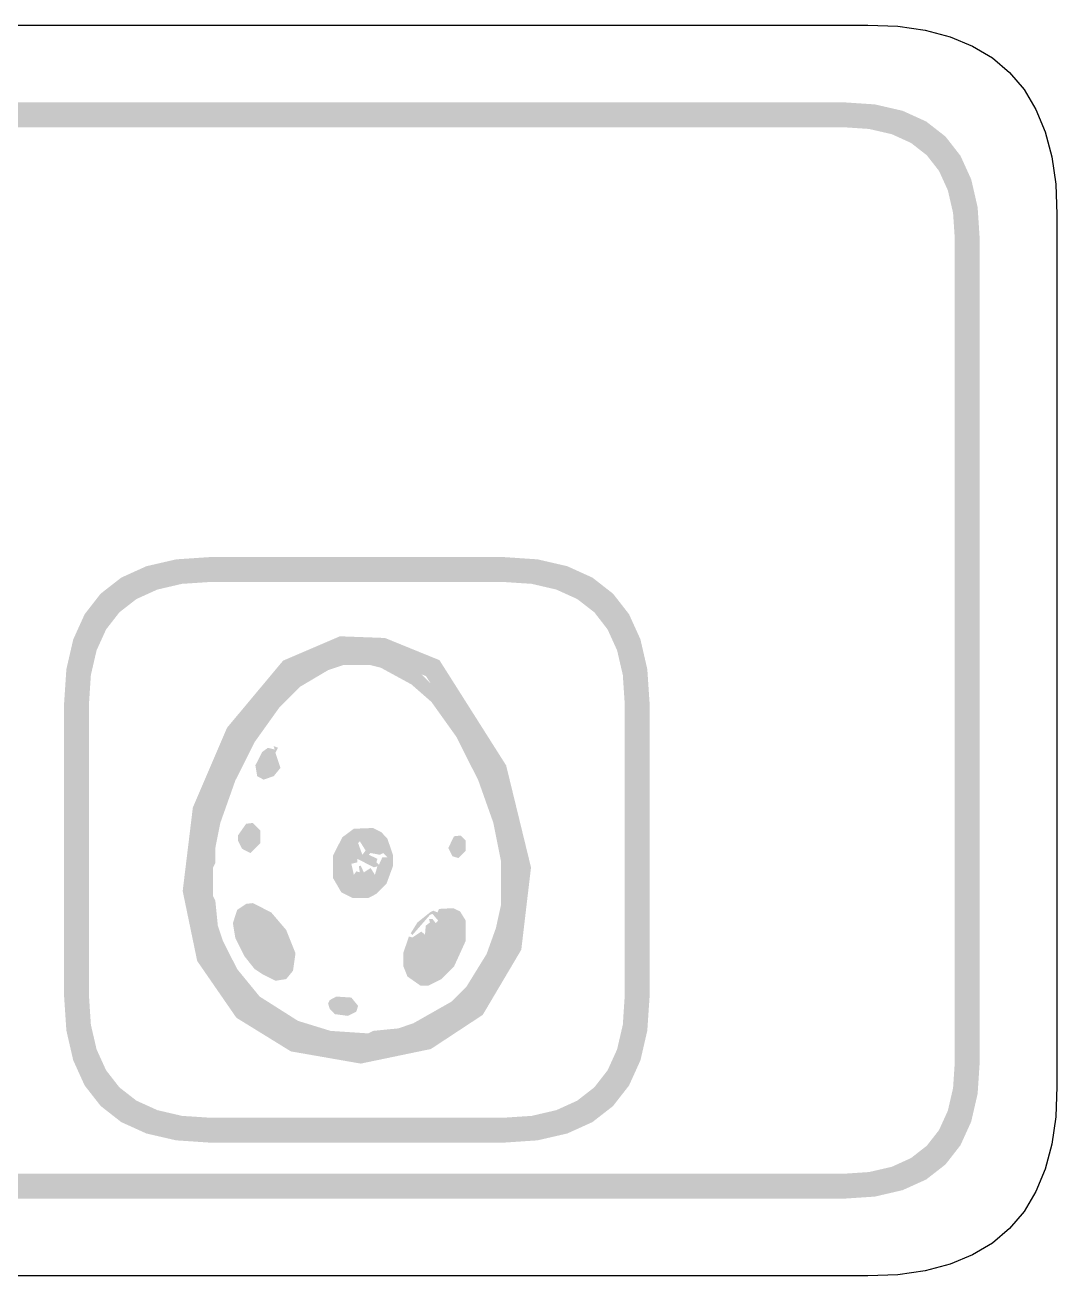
# Model space of a CAD drawing. Header units: millimetres. Extents: x 4 to 272, y 4 to 144.
# Drawn here: x 51.47 to 68.04, y 51.96 to 72.04 of the extents above; entities that cross this region are included whole.
import ezdxf

# ---------------------------------------------------------------- set-up
doc = ezdxf.new("R2010")
doc.units = ezdxf.units.MM
doc.layers.add('CUT', color=1, linetype='Continuous')
doc.layers.add('RASTER', color=7, linetype='Continuous')

msp = doc.modelspace()

# ---------------------------------------------------------------- hatches: boundary and pattern name
at = {"layer": 'RASTER'}
h = msp.add_hatch(color=7, dxfattribs=at)
h.paths.add_polyline_path([(5.2, 68.6), (5.234, 69.116), (5.337, 69.563), (5.509, 69.941), (5.75, 70.25), (6.059, 70.491), (6.438, 70.663), (6.884, 70.766), (7.4, 70.8), (64.6, 70.8), (65.116, 70.766), (65.563, 70.663), (65.941, 70.491), (66.25, 70.25), (66.491, 69.941), (66.663, 69.563), (66.766, 69.116), (66.8, 68.6), (66.8, 55.4), (66.766, 54.884), (66.663, 54.438), (66.491, 54.059), (66.25, 53.75), (65.941, 53.509), (65.563, 53.338), (65.116, 53.234), (64.6, 53.2), (7.4, 53.2), (6.884, 53.234), (6.438, 53.338), (6.059, 53.509), (5.75, 53.75), (5.509, 54.059), (5.337, 54.438), (5.234, 54.884), (5.2, 55.4)])
h.paths.add_polyline_path([(5.6, 68.6), (5.6, 55.4), (5.628, 54.978), (5.712, 54.613), (5.853, 54.303), (6.05, 54.05), (6.303, 53.853), (6.612, 53.712), (6.978, 53.628), (7.4, 53.6), (64.6, 53.6), (65.022, 53.628), (65.387, 53.712), (65.697, 53.853), (65.95, 54.05), (66.147, 54.303), (66.288, 54.613), (66.372, 54.978), (66.4, 55.4), (66.4, 68.6), (66.372, 69.022), (66.288, 69.387), (66.147, 69.697), (65.95, 69.95), (65.697, 70.147), (65.387, 70.288), (65.022, 70.372), (64.6, 70.4), (7.4, 70.4), (6.978, 70.372), (6.612, 70.288), (6.303, 70.147), (6.05, 69.95), (5.853, 69.697), (5.712, 69.387), (5.628, 69.022), (5.6, 68.6)])
h = msp.add_hatch(color=7, dxfattribs=at)
h.paths.add_polyline_path([(52.1, 61.15), (52.137, 61.701), (52.247, 62.178), (52.43, 62.582), (52.687, 62.912), (53.018, 63.17), (53.422, 63.353), (53.899, 63.463), (54.45, 63.5), (59.15, 63.5), (59.701, 63.463), (60.178, 63.353), (60.582, 63.17), (60.913, 62.912), (61.17, 62.582), (61.353, 62.178), (61.463, 61.701), (61.5, 61.15), (61.5, 56.45), (61.463, 55.899), (61.353, 55.422), (61.17, 55.018), (60.912, 54.687), (60.582, 54.43), (60.178, 54.247), (59.701, 54.137), (59.15, 54.1), (54.45, 54.1), (53.899, 54.137), (53.422, 54.247), (53.018, 54.43), (52.688, 54.688), (52.43, 55.018), (52.247, 55.422), (52.137, 55.899), (52.1, 56.45)])
h.paths.add_polyline_path([(52.5, 61.15), (52.5, 56.45), (52.53, 55.993), (52.622, 55.597), (52.774, 55.262), (52.987, 54.988), (53.262, 54.774), (53.597, 54.622), (53.993, 54.53), (54.45, 54.5), (59.15, 54.5), (59.607, 54.53), (60.003, 54.622), (60.338, 54.774), (60.613, 54.988), (60.826, 55.262), (60.978, 55.597), (61.07, 55.993), (61.1, 56.45), (61.1, 61.15), (61.07, 61.607), (60.978, 62.003), (60.826, 62.338), (60.613, 62.613), (60.338, 62.826), (60.003, 62.978), (59.607, 63.07), (59.15, 63.1), (54.45, 63.1), (53.993, 63.07), (53.597, 62.978), (53.262, 62.826), (52.988, 62.613), (52.774, 62.338), (52.622, 62.003), (52.53, 61.607), (52.5, 61.15)])
h = msp.add_hatch(color=7, dxfattribs=at)
h.paths.add_polyline_path([(56.529, 62.228), (57.252, 62.201), (58.126, 61.845), (59.197, 60.155), (59.596, 58.518), (59.44, 57.197), (58.821, 56.151), (57.988, 55.603), (56.863, 55.369), (55.741, 55.565), (54.866, 56.105), (54.237, 57.016), (54.004, 58.139), (54.167, 59.479), (54.716, 60.76), (55.616, 61.837)])
h.paths.add_polyline_path([(56.589, 61.905), (55.812, 61.573), (54.992, 60.591), (54.479, 59.395), (54.328, 58.153), (54.537, 57.144), (55.091, 56.342), (55.857, 55.869), (56.858, 55.695), (57.864, 55.904), (58.583, 56.377), (59.13, 57.301), (59.272, 58.498), (58.899, 60.029), (57.911, 61.588), (57.184, 61.883), (56.589, 61.905)])
h = msp.add_hatch(color=7, dxfattribs=at)
h.paths.add_polyline_path([(56.51, 61.954), (57.102, 61.966), (57.343, 61.885), (57.837, 61.616), (58.28, 61.174), (58.561, 60.772), (58.871, 60.197), (59.152, 59.473), (59.313, 58.789), (59.313, 57.824), (59.273, 57.623), (59.072, 57.02), (58.883, 56.686), (58.4, 56.163), (58.159, 56.002), (57.785, 55.813), (57.182, 55.653), (56.458, 55.653), (56.257, 55.693), (55.775, 55.854), (55.36, 56.083), (54.999, 56.364), (54.757, 56.646), (54.407, 57.342), (54.287, 57.824), (54.287, 58.709), (54.327, 58.789), (54.367, 59.191), (54.488, 59.593), (54.838, 60.41), (55.159, 60.932), (55.602, 61.455), (56.044, 61.777)])
h.paths.add_polyline_path([(56.579, 61.765), (56.338, 61.684), (55.883, 61.415), (55.561, 61.093), (55.159, 60.53), (54.85, 59.915), (54.608, 59.232), (54.528, 58.829), (54.528, 58.588), (54.488, 58.508), (54.488, 58.065), (54.528, 57.985), (54.568, 57.583), (54.649, 57.342), (54.878, 56.887), (55.24, 56.445), (55.855, 56.055), (56.378, 55.894), (56.981, 55.854), (57.061, 55.894), (57.463, 55.934), (57.705, 56.015), (58.32, 56.364), (58.561, 56.606), (58.883, 57.128), (59.032, 57.543), (59.112, 57.905), (59.112, 58.628), (58.992, 59.232), (58.75, 59.915), (58.4, 60.611), (57.998, 61.174), (57.677, 61.455), (57.182, 61.725), (57.021, 61.765)])
h.paths.add_polyline_path([(55.465, 60.466), (55.533, 60.438), (55.493, 60.357), (55.574, 60.116), (55.465, 59.983), (55.304, 59.927), (55.2, 59.983), (55.171, 60.156), (55.28, 60.37), (55.372, 60.438), (55.481, 60.41)])
h.paths.add_polyline_path([(55.023, 59.219), (55.131, 59.232), (55.252, 59.111), (55.252, 58.91), (55.091, 58.749), (54.958, 58.817), (54.89, 58.95), (54.89, 59.03)])
h.paths.add_polyline_path([(56.752, 59.139), (57.061, 59.151), (57.194, 59.083), (57.291, 58.978), (57.383, 58.709), (57.383, 58.548), (57.275, 58.254), (57.114, 58.094), (56.981, 58.025), (56.74, 58.025), (56.551, 58.118), (56.418, 58.347), (56.418, 58.709), (56.567, 59.002)])
h.paths.add_polyline_path([(58.36, 59.018), (58.469, 59.03), (58.549, 58.95), (58.549, 58.789), (58.429, 58.669), (58.336, 58.697), (58.268, 58.829)])
h.paths.add_polyline_path([(56.848, 58.938), (56.82, 58.91), (56.888, 58.721), (56.941, 58.789)])
h.paths.add_polyline_path([(57.021, 58.749), (56.993, 58.721), (57.13, 58.656), (57.114, 58.6), (57.154, 58.56), (57.21, 58.681), (57.291, 58.681), (57.222, 58.749), (57.17, 58.721)])
h.paths.add_polyline_path([(56.808, 58.656), (56.808, 58.6), (56.712, 58.576), (56.752, 58.399), (56.792, 58.455), (56.848, 58.439), (56.832, 58.536), (56.86, 58.548), (56.913, 58.439), (57.021, 58.508), (57.09, 58.399), (57.13, 58.536), (57.073, 58.52)])
h.paths.add_polyline_path([(55.023, 57.933), (55.131, 57.945), (55.425, 57.796), (55.666, 57.514), (55.815, 57.14), (55.775, 56.859), (55.666, 56.726), (55.493, 56.698), (55.28, 56.807), (55.159, 56.887), (54.999, 57.088), (54.85, 57.382), (54.81, 57.623), (54.878, 57.836)])
h.paths.add_polyline_path([(58.119, 57.852), (58.348, 57.864), (58.457, 57.812), (58.549, 57.663), (58.549, 57.342), (58.36, 56.927), (58.159, 56.726), (57.946, 56.618), (57.825, 56.618), (57.612, 56.767), (57.544, 56.939), (57.544, 57.14), (57.636, 57.41), (57.693, 57.394), (57.837, 57.49), (57.894, 57.434), (57.906, 57.583), (57.974, 57.635), (57.958, 57.691), (58.014, 57.691), (58.067, 57.623), (58.107, 57.663), (58.014, 57.772), (57.974, 57.756), (57.693, 57.434), (57.665, 57.462), (57.773, 57.635), (57.974, 57.796), (58.026, 57.824), (58.095, 57.796)])
h.paths.add_polyline_path([(56.47, 56.445), (56.712, 56.429), (56.82, 56.296), (56.792, 56.204), (56.659, 56.135), (56.446, 56.163), (56.366, 56.244), (56.338, 56.336), (56.366, 56.389)])

# ---------------------------------------------------------------- linework, layer by layer
at = {"layer": 'CUT'}
msp.add_lwpolyline([(6.999, 72.04), (65.001, 72.04), (65.483, 72.019), (65.925, 71.956), (66.325, 71.851), (66.685, 71.703), (67.003, 71.512), (67.278, 71.278), (67.512, 71.003), (67.703, 70.685), (67.851, 70.325), (67.956, 69.925), (68.019, 69.483), (68.04, 69.001), (68.04, 54.999), (68.019, 54.517), (67.956, 54.075), (67.851, 53.675), (67.703, 53.315), (67.512, 52.997), (67.278, 52.722), (67.003, 52.488), (66.685, 52.297), (66.325, 52.149), (65.925, 52.044), (65.483, 51.981), (65.001, 51.96), (6.999, 51.96)], dxfattribs=at)

doc.saveas('drawing.dxf')
